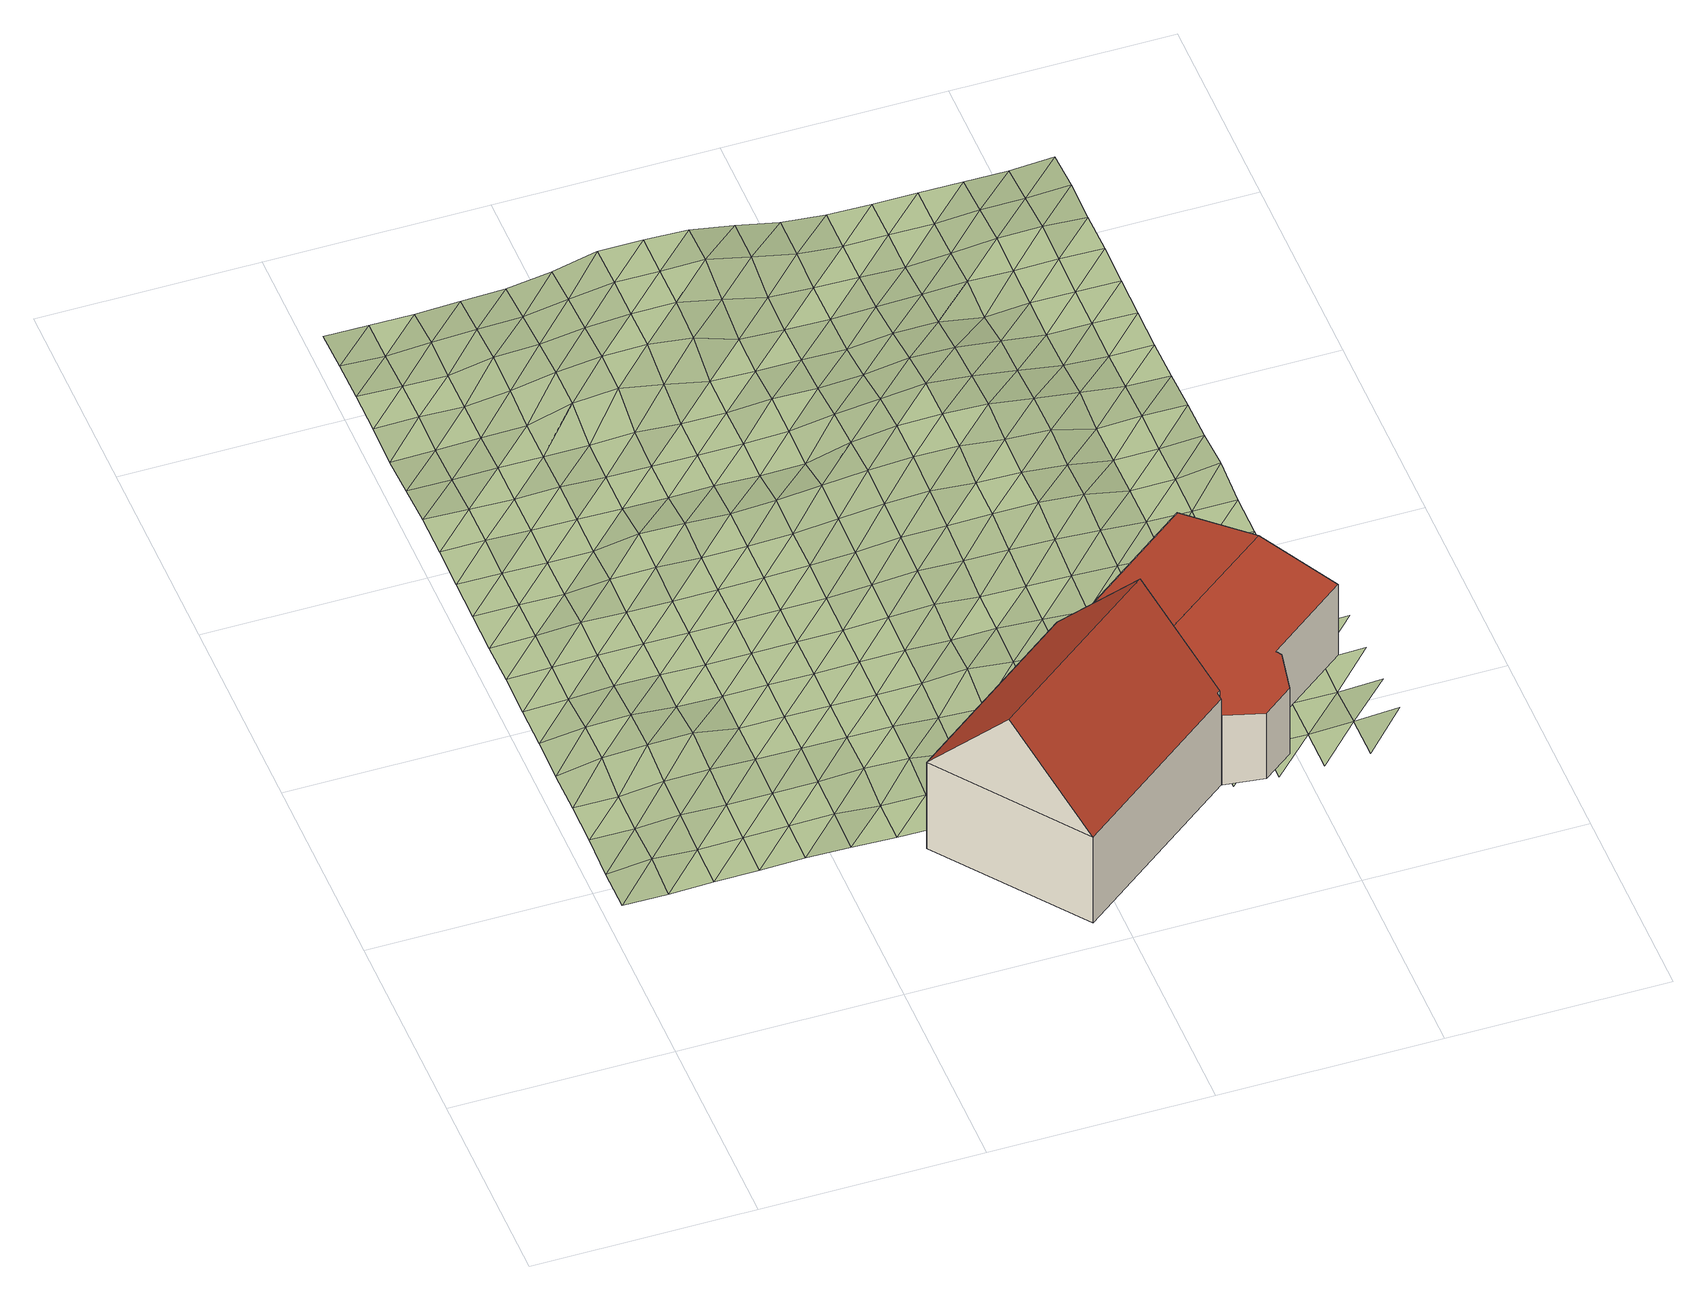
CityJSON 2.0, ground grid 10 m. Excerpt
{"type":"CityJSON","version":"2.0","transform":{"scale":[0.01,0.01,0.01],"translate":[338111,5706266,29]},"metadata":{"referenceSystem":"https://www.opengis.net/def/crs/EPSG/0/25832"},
"CityObjects":{
"building1":{"type":"Building","attributes":{"Gemeindeschluessel":"05112000","Geometrietyp2DReferenz":"3000","function":"31001_1010"},"address":[{"country":"Deutschland","locality":"Duisburg","thoroughfareNumber":"4","thoroughfareName":"Heinrich-Kerlen-Str."}],"children":["building1-1","building1-2"]},
"building1-1":{"type":"BuildingPart","attributes":{"Height.highReference":"highestRoofEdge","Height.lowReference":"lowestGroundPoint","Height.status":"measured","measuredHeight":9.43,"roofType":"5000","storeysAboveGround":1},"parents":["building1"],"geometry":[{"type":"Solid","lod":"2","boundaries":[[[[0,1,2,3]],[[4,5,6,7,1,0]],[[3,2,8,9,10,11]],[[12,4,0,13,14]],[[11,15,16,14,13,3]],[[3,13,0]],[[12,14,16]],[[1,7,17,18,19,8,2]],[[7,6,20,17]],[[5,4,12,21]],[[5,21,20,6]],[[22,23,24,21,12,16]],[[18,17,20,25,26,27]],[[27,26,23,22]],[[26,25,24,23]],[[25,20,21,24]],[[28,22,16,15]],[[19,18,27,29]],[[22,28,29,27]],[[10,28,15,11]],[[8,19,29,9]],[[28,10,9,29]]]],"semantics":{"surfaces":[{"type":"WallSurface"},{"type":"RoofSurface"},{"type":"GroundSurface"},{"type":"ClosureSurface"}],"values":[[0,0,0,1,1,0,0,2,0,0,3,0,0,3,3,3,0,0,3,0,0,3]]}}]},
"building1-2":{"type":"BuildingPart","attributes":{"Height.highReference":"highestRoofEdge","Height.lowReference":"lowestGroundPoint","Height.status":"measured","measuredHeight":4.79,"roofType":"3100","storeysAboveGround":1},"parents":["building1"],"geometry":[{"type":"Solid","lod":"2","boundaries":[[[[30,31,32,33]],[[34,35,31,30]],[[36,37,35,34]],[[10,9,37,36]],[[38,39,6,5]],[[40,41,39,38]],[[42,43,41,40]],[[44,45,43,42]],[[46,47,45,44]],[[48,49,47,46]],[[33,32,49,48]],[[42,40,38,5,21,24,44]],[[23,22,28,10,36,34,30,33,48,46,44,24]],[[31,35,37,9,29,27,26,25,20,6,39,41,43,45,47,49,32]],[[9,10,28,29]],[[29,28,22,27]],[[27,22,23,26]],[[26,23,24,25]],[[20,25,24,21]],[[6,20,21,5]]]],"semantics":{"surfaces":[{"type":"WallSurface"},{"type":"RoofSurface"},{"type":"GroundSurface"},{"type":"ClosureSurface"}],"values":[[0,0,0,0,0,0,0,0,0,0,0,1,1,2,3,3,3,3,3,3]]}}]},
"terrain1":{"type":"TINRelief","attributes":{"lod":2},"geometry":[{"type":"CompositeSurface","lod":"2","boundaries":[[[50,51,52]],[[52,51,53]],[[54,50,55]],[[55,50,52]],[[56,54,57]],[[57,54,55]],[[58,56,59]],[[52,53,60]],[[59,56,57]],[[61,58,62]],[[60,53,63]],[[55,52,64]],[[62,58,59]],[[65,61,66]],[[64,52,60]],[[57,55,67]],[[66,61,62]],[[68,65,69]],[[67,55,64]],[[59,57,70]],[[60,63,71]],[[69,65,66]],[[72,68,73]],[[70,57,67]],[[62,59,74]],[[71,63,75]],[[64,60,76]],[[73,68,69]],[[77,72,78]],[[74,59,70]],[[66,62,79]],[[76,60,71]],[[67,64,80]],[[78,72,73]],[[81,77,82]],[[79,62,74]],[[69,66,83]],[[80,64,76]],[[70,67,84]],[[82,77,78]],[[71,75,85]],[[86,81,87]],[[83,66,79]],[[73,69,88]],[[84,67,80]],[[74,70,89]],[[85,75,90]],[[87,81,82]],[[76,71,91]],[[92,86,93]],[[88,69,83]],[[78,73,94]],[[89,70,84]],[[79,74,95]],[[91,71,85]],[[93,86,87]],[[80,76,96]],[[97,92,98]],[[94,73,88]],[[82,78,99]],[[95,74,89]],[[83,79,100]],[[96,76,91]],[[98,92,93]],[[84,80,101]],[[102,97,103]],[[99,78,94]],[[85,90,104]],[[87,82,105]],[[100,79,95]],[[88,83,106]],[[101,80,96]],[[103,97,98]],[[89,84,107]],[[108,102,109]],[[104,90,110]],[[105,82,99]],[[91,85,111]],[[93,87,112]],[[106,83,100]],[[94,88,113]],[[107,84,101]],[[109,102,103]],[[95,89,114]],[[115,108,116]],[[111,85,104]],[[112,87,105]],[[96,91,117]],[[98,93,118]],[[113,88,106]],[[99,94,119]],[[114,89,107]],[[116,108,109]],[[100,95,120]],[[121,115,122]],[[117,91,111]],[[118,93,112]],[[101,96,123]],[[103,98,124]],[[119,94,113]],[[104,110,125]],[[105,99,126]],[[120,95,114]],[[122,115,116]],[[106,100,127]],[[128,121,129]],[[123,96,117]],[[124,98,118]],[[107,101,130]],[[109,103,131]],[[125,110,132]],[[126,99,119]],[[111,104,133]],[[112,105,134]],[[127,100,120]],[[129,121,122]],[[113,106,135]],[[130,101,123]],[[131,103,124]],[[114,107,136]],[[116,109,137]],[[133,104,125]],[[134,105,126]],[[117,111,138]],[[118,112,139]],[[135,106,127]],[[119,113,140]],[[136,107,130]],[[137,109,131]],[[120,114,141]],[[122,116,142]],[[138,111,133]],[[139,112,134]],[[123,117,143]],[[124,118,144]],[[140,113,135]],[[125,132,145]],[[126,119,146]],[[141,114,136]],[[142,116,137]],[[127,120,147]],[[129,122,148]],[[143,117,138]],[[144,118,139]],[[130,123,149]],[[131,124,150]],[[145,132,151]],[[146,119,140]],[[133,125,152]],[[134,126,153]],[[147,120,141]],[[148,122,142]],[[135,127,154]],[[149,123,143]],[[150,124,144]],[[136,130,155]],[[137,131,156]],[[152,125,145]],[[153,126,146]],[[138,133,157]],[[139,134,158]],[[154,127,147]],[[140,135,159]],[[155,130,149]],[[156,131,150]],[[141,136,160]],[[142,137,161]],[[157,133,152]],[[158,134,153]],[[143,138,162]],[[144,139,163]],[[159,135,154]],[[145,151,164]],[[146,140,165]],[[160,136,155]],[[161,137,156]],[[147,141,166]],[[148,142,167]],[[162,138,157]],[[163,139,158]],[[149,143,168]],[[150,144,169]],[[164,151,170]],[[165,140,159]],[[152,145,171]],[[153,146,172]],[[166,141,160]],[[167,142,161]],[[154,147,173]],[[168,143,162]],[[169,144,163]],[[155,149,174]],[[156,150,175]],[[171,145,164]],[[172,146,165]],[[157,152,176]],[[158,153,177]],[[173,147,166]],[[159,154,178]],[[174,149,168]],[[175,150,169]],[[160,155,179]],[[161,156,180]],[[176,152,171]],[[177,153,172]],[[162,157,181]],[[163,158,182]],[[178,154,173]],[[164,170,183]],[[165,159,184]],[[179,155,174]],[[180,156,175]],[[166,160,185]],[[167,161,186]],[[181,157,176]],[[182,158,177]],[[168,162,187]],[[169,163,188]],[[183,170,189]],[[184,159,178]],[[171,164,190]],[[172,165,191]],[[185,160,179]],[[186,161,180]],[[173,166,192]],[[187,162,181]],[[188,163,182]],[[174,168,193]],[[175,169,194]],[[190,164,183]],[[191,165,184]],[[176,171,195]],[[177,172,196]],[[192,166,185]],[[178,173,197]],[[193,168,187]],[[194,169,188]],[[179,174,198]],[[180,175,199]],[[195,171,190]],[[196,172,191]],[[181,176,200]],[[182,177,201]],[[197,173,192]],[[183,189,202]],[[184,178,203]],[[198,174,193]],[[199,175,194]],[[185,179,204]],[[186,180,205]],[[200,176,195]],[[201,177,196]],[[187,181,206]],[[188,182,207]],[[202,189,208]],[[203,178,197]],[[190,183,209]],[[191,184,210]],[[204,179,198]],[[205,180,199]],[[192,185,211]],[[206,181,200]],[[207,182,201]],[[193,187,212]],[[194,188,213]],[[209,183,202]],[[210,184,203]],[[195,190,214]],[[196,191,215]],[[211,185,204]],[[197,192,216]],[[212,187,206]],[[213,188,207]],[[198,193,217]],[[199,194,218]],[[214,190,209]],[[215,191,210]],[[200,195,219]],[[201,196,220]],[[216,192,211]],[[202,208,221]],[[203,197,222]],[[217,193,212]],[[218,194,213]],[[204,198,223]],[[205,199,224]],[[219,195,214]],[[220,196,215]],[[206,200,225]],[[207,201,226]],[[221,208,227]],[[222,197,216]],[[209,202,228]],[[210,203,229]],[[223,198,217]],[[224,199,218]],[[211,204,230]],[[225,200,219]],[[226,201,220]],[[212,206,231]],[[213,207,232]],[[228,202,221]],[[229,203,222]],[[214,209,233]],[[215,210,234]],[[230,204,223]],[[216,211,235]],[[231,206,225]],[[232,207,226]],[[217,212,236]],[[218,213,237]],[[233,209,228]],[[234,210,229]],[[219,214,238]],[[220,215,239]],[[235,211,230]],[[221,227,240]],[[222,216,241]],[[236,212,231]],[[237,213,232]],[[223,217,242]],[[224,218,243]],[[238,214,233]],[[239,215,234]],[[225,219,244]],[[226,220,245]],[[240,227,246]],[[241,216,235]],[[228,221,247]],[[229,222,248]],[[242,217,236]],[[243,218,237]],[[230,223,249]],[[244,219,238]],[[245,220,239]],[[231,225,250]],[[232,226,251]],[[247,221,240]],[[248,222,241]],[[233,228,252]],[[234,229,253]],[[249,223,242]],[[235,230,254]],[[250,225,244]],[[251,226,245]],[[236,231,255]],[[237,232,256]],[[252,228,247]],[[253,229,248]],[[238,233,257]],[[239,234,258]],[[254,230,249]],[[240,246,259]],[[241,235,260]],[[255,231,250]],[[256,232,251]],[[242,236,261]],[[243,237,262]],[[257,233,252]],[[258,234,253]],[[244,238,263]],[[245,239,264]],[[259,246,265]],[[260,235,254]],[[247,240,266]],[[248,241,267]],[[261,236,255]],[[262,237,256]],[[249,242,268]],[[263,238,257]],[[264,239,258]],[[250,244,269]],[[251,245,270]],[[266,240,259]],[[267,241,260]],[[252,247,271]],[[253,248,272]],[[268,242,261]],[[254,249,273]],[[269,244,263]],[[270,245,264]],[[255,250,274]],[[256,251,275]],[[271,247,266]],[[272,248,267]],[[257,252,276]],[[258,253,277]],[[273,249,268]],[[259,265,278]],[[260,254,279]],[[274,250,269]],[[275,251,270]],[[261,255,280]],[[262,256,281]],[[276,252,271]],[[277,253,272]],[[263,257,282]],[[264,258,283]],[[278,265,284]],[[279,254,273]],[[266,259,285]],[[267,260,286]],[[280,255,274]],[[281,256,275]],[[268,261,287]],[[282,257,276]],[[283,258,277]],[[269,263,288]],[[270,264,289]],[[285,259,278]],[[286,260,279]],[[271,266,290]],[[272,267,291]],[[287,261,280]],[[273,268,292]],[[288,263,282]],[[289,264,283]],[[274,269,293]],[[275,270,294]],[[290,266,285]],[[291,267,286]],[[276,271,295]],[[277,272,296]],[[292,268,287]],[[278,284,297]],[[279,273,298]],[[293,269,288]],[[294,270,289]],[[280,274,299]],[[281,275,300]],[[295,271,290]],[[296,272,291]],[[282,276,301]],[[283,277,302]],[[297,284,303]],[[298,273,292]],[[285,278,304]],[[286,279,305]],[[299,274,293]],[[300,275,294]],[[287,280,306]],[[301,276,295]],[[302,277,296]],[[288,282,307]],[[289,283,308]],[[304,278,297]],[[305,279,298]],[[290,285,309]],[[291,286,310]],[[306,280,299]],[[292,287,311]],[[307,282,301]],[[308,283,302]],[[293,288,312]],[[294,289,313]],[[309,285,304]],[[310,286,305]],[[295,290,314]],[[296,291,315]],[[311,287,306]],[[297,303,316]],[[298,292,317]],[[312,288,307]],[[313,289,308]],[[299,293,318]],[[300,294,319]],[[314,290,309]],[[315,291,310]],[[301,295,320]],[[302,296,321]],[[316,303,322]],[[317,292,311]],[[304,297,323]],[[305,298,324]],[[318,293,312]],[[319,294,313]],[[306,299,325]],[[320,295,314]],[[321,296,315]],[[307,301,326]],[[308,302,327]],[[323,297,316]],[[324,298,317]],[[309,304,328]],[[310,305,329]],[[325,299,318]],[[311,306,330]],[[326,301,320]],[[327,302,321]],[[312,307,331]],[[313,308,332]],[[328,304,323]],[[329,305,324]],[[314,309,333]],[[315,310,334]],[[330,306,325]],[[316,322,335]],[[317,311,336]],[[331,307,326]],[[332,308,327]],[[318,312,337]],[[319,313,338]],[[333,309,328]],[[334,310,329]],[[320,314,339]],[[321,315,340]],[[336,311,330]],[[323,316,341]],[[324,317,342]],[[337,312,331]],[[338,313,332]],[[325,318,343]],[[339,314,333]],[[340,315,334]],[[326,320,344]],[[327,321,345]],[[342,317,336]],[[328,323,346]],[[329,324,347]],[[343,318,337]],[[330,325,348]],[[344,320,339]],[[345,321,340]],[[331,326,349]],[[332,327,350]],[[347,324,342]],[[333,328,351]],[[334,329,352]],[[348,325,343]],[[336,330,353]],[[349,326,344]],[[350,327,345]],[[337,331,354]],[[338,332,355]],[[352,329,347]],[[340,334,356]],[[353,330,348]],[[342,336,357]],[[354,331,349]],[[355,332,350]],[[343,337,358]],[[356,334,352]],[[345,340,359]],[[357,336,353]],[[347,342,360]],[[358,337,354]],[[348,343,361]],[[359,340,356]],[[350,345,362]],[[360,342,357]],[[352,347,363]],[[361,343,358]],[[353,348,364]],[[362,345,359]],[[355,350,365]],[[363,347,360]],[[356,352,366]],[[364,348,361]],[[357,353,367]],[[365,350,362]],[[366,352,363]],[[359,356,368]],[[367,353,364]],[[360,357,369]],[[368,356,366]],[[362,359,370]],[[369,357,367]],[[363,360,371]],[[370,359,368]],[[365,362,372]],[[371,360,369]],[[366,363,373]],[[372,362,370]],[[373,363,371]],[[368,366,374]],[[374,366,373]],[[370,368,375]],[[375,368,374]],[[372,370,376]],[[376,370,375]]]}]},
"terrain2":{"type":"TINRelief","attributes":{"lod":2},"geometry":[{"type":"CompositeSurface","lod":"2","boundaries":[[[50,51,52]],[[52,51,53]],[[54,50,55]],[[55,50,52]],[[56,54,57]],[[57,54,55]],[[58,56,59]],[[52,53,60]],[[59,56,57]],[[61,58,62]],[[60,53,63]],[[55,52,64]],[[62,58,59]],[[65,61,66]],[[64,52,60]],[[57,55,67]],[[66,61,62]],[[68,65,69]],[[67,55,64]],[[59,57,70]],[[60,63,71]],[[69,65,66]],[[72,68,73]],[[70,57,67]],[[62,59,74]],[[71,63,75]],[[64,60,76]],[[73,68,69]],[[77,72,78]],[[74,59,70]],[[66,62,79]],[[76,60,71]],[[67,64,80]],[[78,72,73]],[[81,77,82]],[[79,62,74]],[[69,66,83]],[[80,64,76]],[[70,67,84]],[[82,77,78]],[[71,75,85]],[[86,81,87]],[[83,66,79]],[[73,69,88]],[[84,67,80]],[[74,70,89]],[[85,75,90]],[[87,81,82]],[[76,71,91]],[[92,86,93]],[[88,69,83]],[[78,73,94]],[[89,70,84]],[[79,74,95]],[[91,71,85]],[[93,86,87]],[[80,76,96]],[[97,92,98]],[[94,73,88]],[[82,78,99]],[[95,74,89]],[[83,79,100]],[[96,76,91]],[[98,92,93]],[[84,80,101]],[[102,97,103]],[[99,78,94]],[[85,90,104]],[[87,82,105]],[[100,79,95]],[[88,83,106]],[[101,80,96]],[[103,97,98]],[[89,84,107]],[[108,102,109]],[[104,90,110]],[[105,82,99]],[[91,85,111]],[[93,87,112]],[[106,83,100]],[[94,88,113]],[[107,84,101]],[[109,102,103]],[[95,89,114]],[[115,108,116]],[[111,85,104]],[[112,87,105]],[[96,91,117]],[[98,93,118]],[[113,88,106]],[[99,94,119]],[[114,89,107]],[[116,108,109]],[[100,95,120]],[[121,115,122]],[[117,91,111]],[[118,93,112]],[[101,96,123]],[[103,98,124]],[[119,94,113]],[[104,110,125]],[[105,99,126]],[[120,95,114]],[[122,115,116]],[[106,100,127]],[[128,121,129]],[[123,96,117]],[[124,98,118]],[[107,101,130]],[[109,103,131]],[[125,110,132]],[[126,99,119]],[[111,104,133]],[[112,105,134]],[[127,100,120]],[[129,121,122]],[[113,106,135]],[[130,101,123]],[[131,103,124]],[[114,107,136]],[[116,109,137]],[[133,104,125]],[[134,105,126]],[[117,111,138]],[[118,112,139]],[[135,106,127]],[[119,113,140]],[[136,107,130]],[[137,109,131]],[[120,114,141]],[[122,116,142]],[[138,111,133]],[[139,112,134]],[[123,117,143]],[[124,118,144]],[[140,113,135]],[[125,132,145]],[[126,119,146]],[[141,114,136]],[[142,116,137]],[[127,120,147]],[[129,122,148]],[[143,117,138]],[[144,118,139]],[[130,123,149]],[[131,124,150]],[[145,132,151]],[[146,119,140]],[[133,125,152]],[[134,126,153]],[[147,120,141]],[[148,122,142]],[[135,127,154]],[[149,123,143]],[[150,124,144]],[[136,130,155]],[[137,131,156]],[[152,125,145]],[[153,126,146]],[[138,133,157]],[[139,134,158]],[[154,127,147]],[[140,135,159]],[[155,130,149]],[[156,131,150]],[[141,136,160]],[[142,137,161]],[[157,133,152]],[[158,134,153]],[[143,138,162]],[[144,139,163]],[[159,135,154]],[[145,151,164]],[[146,140,165]],[[160,136,155]],[[161,137,156]],[[147,141,166]],[[148,142,167]],[[162,138,157]],[[163,139,158]],[[149,143,168]],[[150,144,169]],[[164,151,170]],[[165,140,159]],[[152,145,171]],[[153,146,172]],[[166,141,160]],[[167,142,161]],[[154,147,173]],[[168,143,162]],[[169,144,163]],[[155,149,174]],[[156,150,175]],[[171,145,164]],[[172,146,165]],[[157,152,176]],[[158,153,177]],[[173,147,166]],[[159,154,178]],[[174,149,168]],[[175,150,169]],[[160,155,179]],[[161,156,180]],[[176,152,171]],[[177,153,172]],[[162,157,181]],[[163,158,182]],[[178,154,173]],[[164,170,183]],[[165,159,184]],[[179,155,174]],[[180,156,175]],[[166,160,185]],[[167,161,186]],[[181,157,176]],[[182,158,177]],[[168,162,187]],[[169,163,188]],[[183,170,189]],[[184,159,178]],[[171,164,190]],[[172,165,191]],[[185,160,179]],[[186,161,180]],[[173,166,192]],[[187,162,181]],[[188,163,182]],[[174,168,193]],[[175,169,194]],[[190,164,183]],[[191,165,184]],[[176,171,195]],[[177,172,196]],[[192,166,185]],[[178,173,197]],[[193,168,187]],[[194,169,188]],[[179,174,198]],[[180,175,199]],[[195,171,190]],[[196,172,191]],[[181,176,200]],[[182,177,201]],[[197,173,192]],[[183,189,202]],[[184,178,203]],[[198,174,193]],[[199,175,194]],[[185,179,204]],[[186,180,205]],[[200,176,195]],[[201,177,196]],[[187,181,206]],[[188,182,207]],[[202,189,208]],[[203,178,197]],[[190,183,209]],[[191,184,210]],[[204,179,198]],[[205,180,199]],[[192,185,211]],[[206,181,200]],[[207,182,201]],[[193,187,212]],[[194,188,213]],[[209,183,202]],[[210,184,203]],[[195,190,214]],[[196,191,215]],[[211,185,204]],[[197,192,216]],[[212,187,206]],[[213,188,207]],[[198,193,217]],[[199,194,218]],[[214,190,209]],[[215,191,210]],[[200,195,219]],[[201,196,220]],[[216,192,211]],[[202,208,221]],[[203,197,222]],[[217,193,212]],[[218,194,213]],[[204,198,223]],[[205,199,224]],[[219,195,214]],[[220,196,215]],[[206,200,225]],[[207,201,226]],[[221,208,227]],[[222,197,216]],[[209,202,228]],[[210,203,229]],[[223,198,217]],[[224,199,218]],[[211,204,230]],[[225,200,219]],[[226,201,220]],[[212,206,231]],[[213,207,232]],[[228,202,221]],[[229,203,222]],[[214,209,233]],[[215,210,234]],[[230,204,223]],[[216,211,235]],[[231,206,225]],[[232,207,226]],[[217,212,236]],[[218,213,237]],[[233,209,228]],[[234,210,229]],[[219,214,238]],[[220,215,239]],[[235,211,230]],[[221,227,240]],[[222,216,241]],[[236,212,231]],[[237,213,232]],[[223,217,242]],[[224,218,243]],[[238,214,233]],[[239,215,234]],[[225,219,244]],[[226,220,245]],[[240,227,246]],[[241,216,235]],[[228,221,247]],[[229,222,248]],[[242,217,236]],[[243,218,237]],[[230,223,249]],[[244,219,238]],[[245,220,239]],[[231,225,250]],[[232,226,251]],[[247,221,240]],[[248,222,241]],[[233,228,252]],[[234,229,253]],[[249,223,242]],[[235,230,254]],[[250,225,244]],[[251,226,245]],[[236,231,255]],[[237,232,256]],[[252,228,247]],[[253,229,248]],[[238,233,257]],[[239,234,258]],[[254,230,249]],[[240,246,259]],[[241,235,260]],[[255,231,250]],[[256,232,251]],[[242,236,261]],[[243,237,262]],[[257,233,252]],[[258,234,253]],[[244,238,263]],[[245,239,264]],[[259,246,265]],[[260,235,254]],[[247,240,266]],[[248,241,267]],[[261,236,255]],[[262,237,256]],[[249,242,268]],[[263,238,257]],[[264,239,258]],[[250,244,269]],[[251,245,270]],[[266,240,259]],[[267,241,260]],[[252,247,271]],[[253,248,272]],[[268,242,261]],[[254,249,273]],[[269,244,263]],[[270,245,264]],[[255,250,274]],[[256,251,275]],[[271,247,266]],[[272,248,267]],[[257,252,276]],[[258,253,277]],[[273,249,268]],[[259,265,278]],[[260,254,279]],[[274,250,269]],[[275,251,270]],[[261,255,280]],[[262,256,281]],[[276,252,271]],[[277,253,272]],[[263,257,282]],[[264,258,283]],[[278,265,284]],[[279,254,273]],[[266,259,285]],[[267,260,286]],[[280,255,274]],[[281,256,275]],[[268,261,287]],[[282,257,276]],[[283,258,277]],[[269,263,288]],[[270,264,289]],[[285,259,278]],[[286,260,279]],[[271,266,290]],[[272,267,291]],[[287,261,280]],[[273,268,292]],[[288,263,282]],[[289,264,283]],[[274,269,293]],[[275,270,294]],[[290,266,285]],[[291,267,286]],[[276,271,295]],[[277,272,296]],[[292,268,287]],[[278,284,297]],[[279,273,298]],[[293,269,288]],[[294,270,289]],[[280,274,299]],[[281,275,300]],[[295,271,290]],[[296,272,291]],[[282,276,301]],[[283,277,302]],[[297,284,303]],[[298,273,292]],[[285,278,304]],[[286,279,305]],[[299,274,293]],[[300,275,294]],[[287,280,306]],[[301,276,295]],[[302,277,296]],[[288,282,307]],[[289,283,308]],[[304,278,297]],[[305,279,298]],[[290,285,309]],[[291,286,310]],[[306,280,299]],[[292,287,311]],[[307,282,301]],[[308,283,302]],[[293,288,312]],[[294,289,313]],[[309,285,304]],[[310,286,305]],[[295,290,314]],[[296,291,315]],[[311,287,306]],[[297,303,316]],[[298,292,317]],[[312,288,307]],[[313,289,308]],[[299,293,318]],[[300,294,319]],[[314,290,309]],[[315,291,310]],[[301,295,320]],[[302,296,321]],[[316,303,322]],[[317,292,311]],[[304,297,323]],[[305,298,324]],[[318,293,312]],[[319,294,313]],[[306,299,325]],[[320,295,314]],[[321,296,315]],[[307,301,326]],[[308,302,327]],[[323,297,316]],[[324,298,317]],[[309,304,328]],[[310,305,329]],[[325,299,318]],[[311,306,330]],[[326,301,320]],[[327,302,321]],[[312,307,331]],[[313,308,332]],[[328,304,323]],[[329,305,324]],[[314,309,333]],[[315,310,334]],[[330,306,325]],[[316,322,335]],[[317,311,336]],[[331,307,326]],[[332,308,327]],[[318,312,337]],[[319,313,338]],[[333,309,328]],[[334,310,329]],[[320,314,339]],[[321,315,340]],[[336,311,330]],[[323,316,341]],[[324,317,342]],[[337,312,331]],[[338,313,332]],[[325,318,343]],[[339,314,333]],[[340,315,334]],[[326,320,344]],[[327,321,345]],[[342,317,336]],[[328,323,346]],[[329,324,347]],[[343,318,337]],[[330,325,348]],[[344,320,339]],[[345,321,340]],[[331,326,349]],[[332,327,350]],[[347,324,342]],[[334,329,352]],[[348,325,343]],[[336,330,353]],[[349,326,344]],[[350,327,345]],[[337,331,354]],[[338,332,355]],[[352,329,347]],[[340,334,356]],[[353,330,348]],[[342,336,357]],[[354,331,349]],[[355,332,350]],[[343,337,358]],[[356,334,352]],[[345,340,359]],[[357,336,353]],[[347,342,360]],[[358,337,354]],[[348,343,361]],[[359,340,356]],[[350,345,362]],[[360,342,357]],[[352,347,363]],[[361,343,358]],[[353,348,364]],[[362,345,359]],[[355,350,365]],[[363,347,360]],[[356,352,366]],[[364,348,361]],[[357,353,367]],[[365,350,362]],[[366,352,363]],[[359,356,368]],[[367,353,364]],[[360,357,369]],[[368,356,366]],[[362,359,370]],[[369,357,367]],[[363,360,371]],[[370,359,368]],[[365,362,372]],[[371,360,369]],[[366,363,373]],[[372,362,370]],[[373,363,371]],[[368,366,374]],[[374,366,373]],[[370,368,375]],[[375,368,374]],[[372,370,376]],[[376,370,375]]]}]},
"terrain3":{"type":"TINRelief","attributes":{"lod":2},"geometry":[{"type":"CompositeSurface","lod":"2","boundaries":[[[50,51,52]],[[52,51,53]],[[54,50,55]],[[55,50,52]],[[56,54,57]],[[57,54,55]],[[58,56,59]],[[52,53,60]],[[59,56,57]],[[61,58,62]],[[60,53,63]],[[55,52,64]],[[62,58,59]],[[65,61,66]],[[64,52,60]],[[57,55,67]],[[66,61,62]],[[68,65,69]],[[67,55,64]],[[59,57,70]],[[60,63,71]],[[69,65,66]],[[72,68,73]],[[70,57,67]],[[62,59,74]],[[71,63,75]],[[64,60,76]],[[73,68,69]],[[77,72,78]],[[74,59,70]],[[66,62,79]],[[76,60,71]],[[67,64,80]],[[78,72,73]],[[81,77,82]],[[79,62,74]],[[69,66,83]],[[80,64,76]],[[70,67,84]],[[82,77,78]],[[71,75,85]],[[86,81,87]],[[83,66,79]],[[73,69,88]],[[84,67,80]],[[74,70,89]],[[85,75,90]],[[87,81,82]],[[76,71,91]],[[92,86,93]],[[88,69,83]],[[78,73,94]],[[89,70,84]],[[79,74,95]],[[91,71,85]],[[93,86,87]],[[80,76,96]],[[97,92,98]],[[94,73,88]],[[82,78,99]],[[95,74,89]],[[83,79,100]],[[96,76,91]],[[98,92,93]],[[84,80,101]],[[102,97,103]],[[99,78,94]],[[85,90,104]],[[87,82,105]],[[100,79,95]],[[88,83,106]],[[101,80,96]],[[103,97,98]],[[89,84,107]],[[108,102,109]],[[104,90,110]],[[105,82,99]],[[91,85,111]],[[93,87,112]],[[106,83,100]],[[94,88,113]],[[107,84,101]],[[109,102,103]],[[95,89,114]],[[115,108,116]],[[111,85,104]],[[112,87,105]],[[96,91,117]],[[98,93,118]],[[113,88,106]],[[99,94,119]],[[114,89,107]],[[116,108,109]],[[100,95,120]],[[121,115,122]],[[117,91,111]],[[118,93,112]],[[101,96,123]],[[103,98,124]],[[119,94,113]],[[104,110,125]],[[105,99,126]],[[120,95,114]],[[122,115,116]],[[106,100,127]],[[128,121,129]],[[123,96,117]],[[124,98,118]],[[107,101,130]],[[109,103,131]],[[125,110,132]],[[126,99,119]],[[111,104,133]],[[112,105,134]],[[127,100,120]],[[129,121,122]],[[113,106,135]],[[130,101,123]],[[131,103,124]],[[114,107,136]],[[116,109,137]],[[133,104,125]],[[134,105,126]],[[117,111,138]],[[118,112,139]],[[135,106,127]],[[119,113,140]],[[136,107,130]],[[137,109,131]],[[120,114,141]],[[122,116,142]],[[138,111,133]],[[139,112,134]],[[123,117,143]],[[124,118,144]],[[140,113,135]],[[125,132,145]],[[126,119,146]],[[141,114,136]],[[142,116,137]],[[127,120,147]],[[129,122,148]],[[143,117,138]],[[144,118,139]],[[130,123,149]],[[131,124,150]],[[145,132,151]],[[146,119,140]],[[133,125,152]],[[134,126,153]],[[147,120,141]],[[148,122,142]],[[135,127,154]],[[149,123,143]],[[150,124,144]],[[136,130,155]],[[137,131,156]],[[152,125,145]],[[153,126,146]],[[138,133,157]],[[139,134,158]],[[154,127,147]],[[140,135,159]],[[155,130,149]],[[156,131,150]],[[141,136,160]],[[142,137,161]],[[157,133,152]],[[158,134,153]],[[143,138,162]],[[144,139,163]],[[159,135,154]],[[145,151,164]],[[146,140,165]],[[160,136,155]],[[161,137,156]],[[147,141,166]],[[148,142,167]],[[162,138,157]],[[163,139,158]],[[149,143,168]],[[150,144,169]],[[164,151,170]],[[165,140,159]],[[152,145,171]],[[153,146,172]],[[166,141,160]],[[167,142,161]],[[154,147,173]],[[168,143,162]],[[169,144,163]],[[155,149,174]],[[156,150,175]],[[171,145,164]],[[172,146,165]],[[157,152,176]],[[158,153,177]],[[173,147,166]],[[159,154,178]],[[174,149,168]],[[175,150,169]],[[160,155,179]],[[161,156,180]],[[176,152,171]],[[177,153,172]],[[162,157,181]],[[163,158,182]],[[178,154,173]],[[164,170,183]],[[165,159,184]],[[179,155,174]],[[180,156,175]],[[166,160,185]],[[167,161,186]],[[181,157,176]],[[182,158,177]],[[168,162,187]],[[169,163,188]],[[183,170,189]],[[184,159,178]],[[171,164,190]],[[172,165,191]],[[185,160,179]],[[186,161,180]],[[173,166,192]],[[187,162,181]],[[188,163,182]],[[174,168,193]],[[175,169,194]],[[190,164,183]],[[191,165,184]],[[176,171,195]],[[177,172,196]],[[192,166,185]],[[178,173,197]],[[193,168,187]],[[194,169,188]],[[179,174,198]],[[180,175,199]],[[195,171,190]],[[196,172,191]],[[181,176,200]],[[182,177,201]],[[197,173,192]],[[183,189,202]],[[184,178,203]],[[198,174,193]],[[199,175,194]],[[185,179,204]],[[186,180,205]],[[200,176,195]],[[201,177,196]],[[187,181,206]],[[188,182,207]],[[202,189,208]],[[203,178,197]],[[190,183,209]],[[191,184,210]],[[204,179,198]],[[205,180,199]],[[192,185,211]],[[206,181,200]],[[207,182,201]],[[193,187,212]],[[194,188,213]],[[209,183,202]],[[210,184,203]],[[195,190,214]],[[196,191,215]],[[211,185,204]],[[197,192,216]],[[212,187,206]],[[213,188,207]],[[198,193,217]],[[199,194,218]],[[214,190,209]],[[215,191,210]],[[200,195,219]],[[201,196,220]],[[216,192,211]],[[202,208,221]],[[203,197,222]],[[217,193,212]],[[218,194,213]],[[204,198,223]],[[205,199,224]],[[219,195,214]],[[220,196,215]],[[206,200,225]],[[207,201,226]],[[221,208,227]],[[222,197,216]],[[209,202,228]],[[210,203,229]],[[223,198,217]],[[224,199,218]],[[211,204,230]],[[225,200,219]],[[226,201,220]],[[212,206,231]],[[213,207,232]],[[228,202,221]],[[229,203,222]],[[214,209,233]],[[215,210,234]],[[230,204,223]],[[216,211,235]],[[231,206,225]],[[232,207,226]],[[217,212,236]],[[218,213,237]],[[233,209,228]],[[234,210,229]],[[219,214,238]],[[220,215,239]],[[235,211,230]],[[221,227,240]],[[222,216,241]],[[236,212,231]],[[237,213,232]],[[223,217,242]],[[224,218,243]],[[238,214,233]],[[239,215,234]],[[225,219,244]],[[226,220,245]],[[240,227,246]],[[241,216,235]],[[228,221,247]],[[229,222,248]],[[242,217,236]],[[243,218,237]],[[230,223,249]],[[244,219,238]],[[245,220,239]],[[231,225,250]],[[232,226,251]],[[247,221,240]],[[248,222,241]],[[233,228,252]],[[234,229,253]],[[249,223,242]],[[246,377,265]],[[235,230,254]],[[250,225,244]],[[251,226,245]],[[236,231,255]],[[237,232,256]],[[252,228,247]],[[253,229,248]],[[238,233,257]],[[239,234,258]],[[254,230,249]],[[240,246,259]],[[241,235,260]],[[255,231,250]],[[256,232,251]],[[242,236,261]],[[243,237,262]],[[257,233,252]],[[258,234,253]],[[244,238,263]],[[245,239,264]],[[259,246,265]],[[260,235,254]],[[247,240,266]],[[248,241,267]],[[261,236,255]],[[262,237,256]],[[249,242,268]],[[263,238,257]],[[264,239,258]],[[250,244,269]],[[251,245,270]],[[266,240,259]],[[267,241,260]],[[252,247,271]],[[253,248,272]],[[268,242,261]],[[265,378,284]],[[254,249,273]],[[269,244,263]],[[270,245,264]],[[255,250,274]],[[256,251,275]],[[271,247,266]],[[272,248,267]],[[257,252,276]],[[258,253,277]],[[273,249,268]],[[259,265,278]],[[260,254,279]],[[274,250,269]],[[275,251,270]],[[261,255,280]],[[262,256,281]],[[276,252,271]],[[277,253,272]],[[263,257,282]],[[264,258,283]],[[278,265,284]],[[279,254,273]],[[266,259,285]],[[267,260,286]],[[280,255,274]],[[281,256,275]],[[268,261,287]],[[282,257,276]],[[283,258,277]],[[269,263,288]],[[270,264,289]],[[285,259,278]],[[286,260,279]],[[271,266,290]],[[272,267,291]],[[287,261,280]],[[284,379,303]],[[273,268,292]],[[288,263,282]],[[289,264,283]],[[274,269,293]],[[275,270,294]],[[290,266,285]],[[291,267,286]],[[276,271,295]],[[277,272,296]],[[292,268,287]],[[278,284,297]],[[279,273,298]],[[293,269,288]],[[294,270,289]],[[280,274,299]],[[281,275,300]],[[295,271,290]],[[296,272,291]],[[282,276,301]],[[283,277,302]],[[297,284,303]],[[298,273,292]],[[285,278,304]],[[286,279,305]],[[299,274,293]],[[300,275,294]],[[287,280,306]],[[301,276,295]],[[302,277,296]],[[288,282,307]],[[289,283,308]],[[304,278,297]],[[305,279,298]],[[290,285,309]],[[291,286,310]],[[306,280,299]],[[303,380,322]],[[292,287,311]],[[307,282,301]],[[308,283,302]],[[293,288,312]],[[294,289,313]],[[309,285,304]],[[310,286,305]],[[295,290,314]],[[296,291,315]],[[311,287,306]],[[297,303,316]],[[298,292,317]],[[312,288,307]],[[313,289,308]],[[299,293,318]],[[300,294,319]],[[314,290,309]],[[315,291,310]],[[301,295,320]],[[302,296,321]],[[316,303,322]],[[317,292,311]],[[304,297,323]],[[305,298,324]],[[318,293,312]],[[319,294,313]],[[306,299,325]],[[320,295,314]],[[321,296,315]],[[307,301,326]],[[308,302,327]],[[323,297,316]],[[324,298,317]],[[309,304,328]],[[310,305,329]],[[325,299,318]],[[322,381,382]],[[311,306,330]],[[326,301,320]],[[327,302,321]],[[312,307,331]],[[313,308,332]],[[328,304,323]],[[329,305,324]],[[314,309,333]],[[315,310,334]],[[330,306,325]],[[316,322,335]],[[317,311,336]],[[331,307,326]],[[332,308,327]],[[318,312,337]],[[319,313,338]],[[333,309,328]],[[334,310,329]],[[320,314,339]],[[321,315,340]],[[336,311,330]],[[323,316,341]],[[324,317,342]],[[337,312,331]],[[338,313,332]],[[325,318,343]],[[339,314,333]],[[340,315,334]],[[326,320,344]],[[327,321,345]],[[342,317,336]],[[328,323,346]],[[329,324,347]],[[343,318,337]],[[330,325,348]],[[344,320,339]],[[345,321,340]],[[331,326,349]],[[332,327,350]],[[347,324,342]],[[334,329,352]],[[348,325,343]],[[336,330,353]],[[349,326,344]],[[350,327,345]],[[337,331,354]],[[338,332,355]],[[352,329,347]],[[340,334,356]],[[353,330,348]],[[342,336,357]],[[354,331,349]],[[355,332,350]],[[343,337,358]],[[356,334,352]],[[345,340,359]],[[357,336,353]],[[347,342,360]],[[358,337,354]],[[348,343,361]],[[359,340,356]],[[350,345,362]],[[360,342,357]],[[352,347,363]],[[361,343,358]],[[353,348,364]],[[362,345,359]],[[355,350,365]],[[363,347,360]],[[356,352,366]],[[364,348,361]],[[357,353,367]],[[365,350,362]],[[366,352,363]],[[359,356,368]],[[367,353,364]],[[360,357,369]],[[368,356,366]],[[362,359,370]],[[369,357,367]],[[363,360,371]],[[370,359,368]],[[365,362,372]],[[371,360,369]],[[366,363,373]],[[372,362,370]],[[373,363,371]],[[368,366,374]],[[374,366,373]],[[370,368,375]],[[375,368,374]],[[372,370,376]],[[376,370,375]]]}]}
},
"vertices":[
[1364,737,543],[1364,737,55],[1857,87,55],[1857,87,541],[2152,1342,543],[2152,1342,456],[2152,1342,56],[2152,1342,55],[2632,681,55],[2632,681,56],[2632,681,454],[2632,681,541],[2165,1325,566],[1609,414,998],[2398,1019,998],[2619,697,564],[2634,709,564],[2165,1325,55],[2634,709,55],[2619,697,55],[2165,1325,56],[2165,1325,460],[2634,709,458],[2415,997,530],[2401,1016,534],[2401,1016,56],[2415,997,56],[2634,709,56],[2619,697,458],[2619,697,56],
[2958,759,427],[2958,759,56],[2987,937,56],[2987,937,452],[2819,653,427],[2819,653,56],[2635,678,453],[2635,678,56],[2157,1345,456],[2157,1345,56],[2167,1332,459],[2167,1332,56],[2869,1871,458],[2869,1871,56],[3110,1555,534],[3110,1555,56],[3346,1245,457],[3346,1245,56],[2971,957,457],[2971,957,56],
[73,1046,48],[73,845,53],[273,1046,70],[273,845,51],[73,1247,64],[273,1247,61],[73,1449,65],[273,1449,63],[73,1650,64],[273,1650,102],[472,1046,58],[73,1851,69],[273,1851,96],[472,845,56],[472,1247,77],[73,2053,69],[273,2053,74],[472,1449,87],[73,2254,73],[273,2254,76],[472,1650,112],[672,1046,61],[73,2455,68],[273,2455,74],[472,1851,102],[672,845,57],[672,1247,68],[73,2656,68],[273,2656,69],[472,2053,85],[672,1449,90],[73,2858,71],[273,2858,68],[472,2254,80],[672,1650,116],[872,1046,65],[73,3059,75],[273,3059,74],[472,2455,85],[672,1851,84],[872,845,63],[872,1247,68],[73,3260,78],[273,3260,71],[472,2656,66],[672,2053,83],[872,1449,81],[73,3462,59],[273,3462,58],[472,2858,62],[672,2254,81],[872,1650,77],[73,3663,41],[273,3663,45],[1072,1046,67],[472,3059,66],[672,2455,78],[872,1851,77],[73,3864,52],[273,3864,53],[1072,845,57],[1072,1247,70],[472,3260,63],[672,2656,85],[872,2053,77],[73,4066,53],[273,4066,46],[1072,1449,79],[472,3462,60],[672,2858,63],[872,2254,77],[73,4267,46],[273,4267,37],[1072,1650,77],[472,3663,51],[1272,1046,49],[672,3059,66],[872,2455,77],[73,4468,35],[273,4468,33],[1072,1851,78],[472,3864,46],[1272,845,50],[1272,1247,83],[672,3260,68],[872,2656,89],[1072,2053,78],[472,4066,41],[1272,1449,77],[672,3462,59],[872,2858,97],[1072,2254,77],[472,4267,51],[1272,1650,75],[672,3663,53],[1472,1046,46],[872,3059,59],[1072,2455,77],[472,4468,29],[1272,1851,78],[672,3864,72],[1472,845,48],[1472,1247,75],[872,3260,58],[1072,2656,79],[1272,2053,78],[672,4066,82],[1472,1449,73],[872,3462,60],[1072,2858,93],[1272,2254,78],[672,4267,60],[1472,1650,74],[872,3663,116],[1671,1046,37],[1072,3059,58],[1272,2455,81],[672,4468,38],[1472,1851,79],[872,3864,112],[1671,845,47],[1671,1247,41],[1072,3260,57],[1272,2656,79],[1472,2053,79],[872,4066,90],[1671,1449,59],[1072,3462,68],[1272,2858,82],[1472,2254,80],[872,4267,68],[1671,1650,74],[1072,3663,138],[1871,1046,44],[1272,3059,61],[1472,2455,85],[872,4468,46],[1671,1851,81],[1072,3864,139],[1871,845,51],[1871,1247,42],[1272,3260,53],[1472,2656,86],[1671,2053,86],[1072,4066,120],[1871,1449,48],[1272,3462,51],[1472,2858,94],[1671,2254,90],[1072,4267,101],[1871,1650,92],[1272,3663,97],[2071,1046,52],[1472,3059,53],[1671,2455,96],[1072,4468,78],[1871,1851,72],[1272,3864,142],[2071,845,54],[2071,1247,49],[1472,3260,55],[1671,2656,105],[1871,2053,97],[1272,4066,135],[2071,1449,41],[1472,3462,48],[1671,2858,116],[1871,2254,106],[1272,4267,134],[2071,1650,65],[1472,3663,49],[2271,1046,55],[1671,3059,58],[1871,2455,115],[1272,4468,128],[2071,1851,77],[1472,3864,116],[2271,845,58],[2271,1247,49],[1671,3260,60],[1871,2656,125],[2071,2053,73],[1472,4066,134],[2271,1449,43],[1671,3462,64],[1871,2858,136],[2071,2254,97],[1472,4267,132],[2271,1650,48],[1671,3663,41],[2471,1046,56],[1871,3059,113],[2071,2455,117],[1472,4468,130],[2271,1851,63],[1671,3864,41],[2471,845,62],[2471,1247,50],[1871,3260,94],[2071,2656,136],[2271,2053,69],[1671,4066,89],[2471,1449,49],[1871,3462,60],[2071,2858,147],[2271,2254,96],[1671,4267,135],[2471,1650,50],[1871,3663,40],[2671,1046,54],[2071,3059,144],[2271,2455,119],[1671,4468,122],[2471,1851,47],[1871,3864,32],[2671,845,61],[2671,1247,51],[2071,3260,116],[2271,2656,115],[2471,2053,64],[1871,4066,33],[2671,1449,50],[2071,3462,70],[2271,2858,144],[2471,2254,92],[1871,4267,84],[2671,1650,42],[2071,3663,36],[2871,1046,53],[2271,3059,146],[2471,2455,120],[1871,4468,82],[2671,1851,40],[2071,3864,27],[2871,845,58],[2871,1247,50],[2271,3260,139],[2471,2656,112],[2671,2053,55],[2071,4066,23],[2871,1449,47],[2271,3462,102],[2471,2858,118],[2671,2254,76],[2071,4267,35],[2871,1650,47],[2271,3663,63],[3070,1046,48],[2471,3059,138],[2671,2455,102],[2071,4468,34],[2871,1851,46],[2271,3864,31],[3070,845,54],[3070,1247,52],[2471,3260,116],[2671,2656,90],[2871,2053,41],[2271,4066,18],[3070,1449,51],[2471,3462,98],[2671,2858,106],[2871,2254,60],[2271,4267,15],[3070,1650,51],[2471,3663,61],[3270,1046,46],[2671,3059,105],[2871,2455,56],[2271,4468,14],[3070,1851,51],[2471,3864,37],[3270,845,61],[3270,1247,52],[2671,3260,84],[2871,2656,49],[3070,2053,54],[2471,4066,9],[3270,1449,54],[2671,3462,70],[2871,2858,48],[3070,2254,57],[2471,4267,15],[3270,1650,55],[2671,3663,24],[3470,1046,58],[2871,3059,73],[3070,2455,56],[2471,4468,7],[3270,1851,57],[2671,3864,47],[3470,1247,58],[2871,3260,48],[3070,2656,51],[3270,2053,58],[2671,4066,24],[3470,1449,59],[2871,3462,39],[3070,2858,56],[3270,2254,55],[2671,4267,12],[3470,1650,59],[2871,3663,42],[3070,3059,43],[3270,2455,85],[2671,4468,7],[2871,3864,43],[3070,3260,35],[3270,2656,62],[2871,4066,46],[3070,3462,41],[3270,2858,53],[2871,4267,27],[3070,3663,40],[3270,3059,39],[2871,4468,6],[3070,3864,45],[3270,3260,35],[3070,4066,50],[3270,3462,35],[3070,4267,29],[3270,3663,36],[3070,4468,4],[3270,3864,40],[3270,4066,35],[3270,4267,40],[3270,4468,20],
[2471,643,64],[2671,643,69],[2871,643,58],[3070,643,54],[3270,643,63],[3470,845,76]
]}
